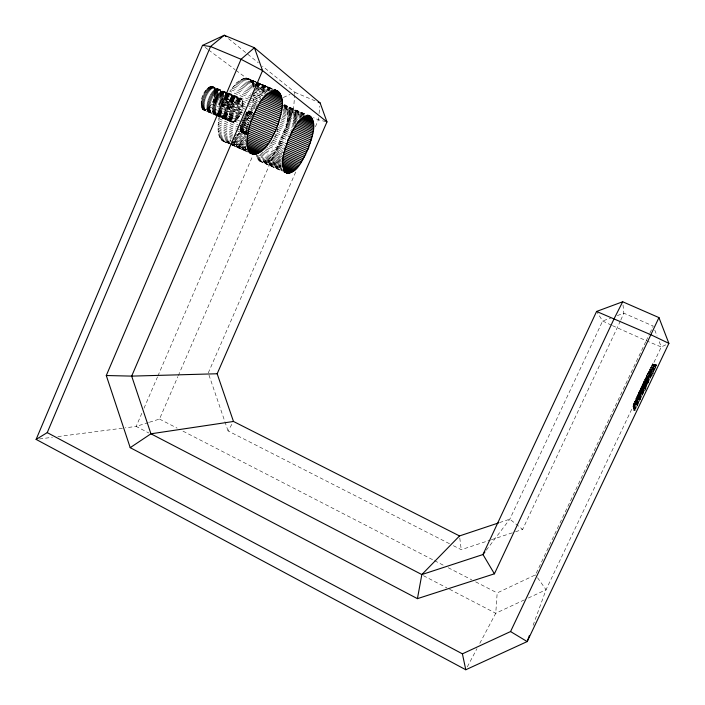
<?xml version="1.0" encoding="UTF-8"?>
<svg xmlns="http://www.w3.org/2000/svg" width="705" height="705" viewBox="0 0 705 705"><rect width="100%" height="100%" fill="white"/><g stroke="black" fill="none" stroke-linecap="round" stroke-linejoin="round"><path stroke-width="0.53" stroke-dasharray="3.52 2.64" d="M203.498 109.892C212.478 108.931 218.189 93.43 212.672 86.477C203.63 87.112 197.708 103.106 203.498 109.892L215.58 115.144M230.685 140.736C213.474 147.107 217.907 119.048 220.885 110.57L240.493 119.057M247.208 134.981C242.74 134.646 239.215 131.447 240.185 127.041L247.208 130.09M243.005 104.622C241.648 87.94 227.979 109.909 229.592 116.263C231.169 132.584 244.485 110.826 243.005 104.622L224.939 96.867M281.022 165.86L256.523 155.082C260.762 172.337 276.66 151.857 279.453 144.596C284.344 132.972 292.813 116.078 283.613 104.86L306.472 114.58M246.115 140.982L236.122 136.611C246.9 124.996 253.007 109.222 253.95 93.483L262.013 96.92M645.745 341.722L535.483 574.839L497.184 592.931L495.747 613.271L479.497 643.903M178.286 375.659L293.544 109.196L294.619 95.492M294.699 94.444L294.866 92.329L262.551 66.2M318.651 117.673L318.44 119.779L314.483 128.856M319.074 113.47L319.814 106.12M277.867 128.407L276.104 135.087L272.474 141.423M650.521 372.425L648.856 371.676L644.044 381.361L636.809 397.065L638.272 398.078L650.248 373.121L650.521 372.425L648.856 371.676M649.596 373.227L654.275 364.362L636.315 402.907L634.571 405.868L633.028 405.163L643.172 384.93L652.724 363.665L656.029 365.049L635.24 408.812L633.539 407.631L645.357 382.727L647.243 378.77L648.9 379.519L635.24 408.812M649.014 371.473L636.721 397.373M638.272 398.078L650.565 372.169M634.571 405.868L647.913 376.681L646.388 375.994L633.028 405.163M655.782 365.023L653.341 364.221L640.448 392.227L642.07 392.967L654.725 364.926M533.103 625.309L546.058 589.724L661.272 346.975L666.974 344.26M634.747 402.194L637.17 403.322L648.265 379.017L646.661 378.294L633.39 406.247L634.993 406.979L654.98 364.344L655.967 364.423L633.813 410.292L635.558 411.094M646.661 378.294L635.549 402.573L647.243 378.77M141.82 413.297L136.171 426.41L125.296 427.829M143.996 408.248L157.471 376.972M157.902 375.959L252.654 155.99M149.363 422.26L159.506 419.061L177.845 376.664M208.266 372.963L296.488 170.213M620.365 321.048L522.643 529.42L515.355 531.826M620.797 320.061L623.846 313.179L623.009 304.877M646.459 382.833L648.265 379.017M633.584 408.045L654.355 364.3L656.558 365.067L635.839 408.706M656.267 365.04L635.364 409.693L633.672 408.918L654.848 364.309L656.699 365.111L651.693 376.452M633.672 408.918L654.848 364.309M633.813 410.292L651.05 372.61L653.35 373.65M644.749 391.072L647.067 386.199M612.425 325.622L646.221 340.735L649.499 333.906M649.966 332.927L653.244 326.089L623.846 313.179L616.778 315.787M640.448 392.227L654.355 364.3M646.388 375.994L652.724 363.665M642.07 392.967L655.685 365.172M648.9 379.519L637.17 403.322M467.309 666.877L476.959 648.688M227.653 94.69L226.64 96.532L255.166 108.773M449.482 543.705L228.05 430.931L232.394 423.361M256.021 81.886L247.173 78.273L243.278 78.59L236.589 82.882L229.768 91.209L248.451 99.194M486.256 550.226L509.83 519.162L602.634 321.004L610.715 318.025M245.208 114.325L244.829 114.818L250.865 117.418M246.768 130.24L243.851 132.611L241.454 132.417M272.104 141.855L270.649 143.221M252.02 114.201C251.923 110.509 247.481 110.852 245.966 113.443L250.989 115.611M524.353 599.885L495.747 613.271L447.869 588.393M528.301 598.034L546.058 589.724L535.483 574.839M283.304 97.484L290.055 94.479M499.563 522.581L509.83 519.162L522.643 529.42M453.394 545.696L461.237 549.688L490.38 540.074M491.42 539.73L514.315 532.169M148.35 422.577L136.171 426.41L148.878 433.011M39.383 438.986L52.434 437.294M57.872 436.589L124.212 427.97M325.904 121.639L318.44 119.779L313.461 117.665M646.221 340.735L661.272 346.975L658.602 340.013M294.866 92.329L315.082 100.841M257.017 82.309L272.976 89.05M247.173 78.273L256.162 82.071M256.823 82.247L272.756 88.98M248.037 78.511L255.58 81.886M259.563 83.569L272.482 89.024M246.256 78.158L255.263 81.965M259.273 83.657L272.28 89.156M249.623 79.365L255.289 82.08M259.255 83.754L272.156 89.2M245.305 78.176L255.325 82.414M256.329 82.837L271.372 89.191M250.328 79.982L270.79 89.077M244.309 78.317L255.351 82.987M256.356 83.41L269.416 88.936M250.98 80.705L251.57 81.551L255.527 83.216M256.514 83.639L269.372 89.068M243.278 78.59L255.342 83.692M256.347 84.124L269.425 89.65M251.57 81.551L252.099 82.503L255.06 83.754M256.047 84.168L269.865 90.011M242.212 78.995L254.302 84.106M255.307 84.529L269.407 90.496M252.099 82.503L252.566 83.56L254.531 84.389M255.518 84.811L269.31 90.645M241.128 79.524L254.232 85.076M255.245 85.499L268.358 91.051M252.566 83.56L252.963 84.715L267.715 90.963M240.017 80.176L254.152 86.169M255.157 86.592L267.274 91.729M252.963 84.715L253.298 85.966L267.045 91.791M238.88 80.96L266.182 92.531M256.505 88.557L266.305 92.716M237.744 81.859L252.919 88.301M253.932 88.733L265.071 93.457M256.805 90.037L264.913 93.474M236.589 82.882L252.795 89.764M253.809 90.187L264.005 94.549M254.963 92.267L263.044 95.695M235.435 84.01L252.099 91.095M253.077 91.509L263.864 96.091M284.168 105.239L306.49 114.695M283.401 105.186L305.098 114.386M283.586 105.662L305.256 114.88M285.833 107.107L305.027 115.268M234.28 85.252L250.954 92.346M251.941 92.76L261.749 96.938M283.727 106.252L304.445 115.074M283.842 106.966L304.401 115.646M286.618 108.843L302.727 115.699M283.93 107.794L302.727 115.796M253.87 95.193L260.921 98.198M233.126 86.6L250.804 94.126M251.782 94.54L260.621 98.303M286.917 109.848L301.996 116.272M283.992 108.737L301.828 116.334M287.164 110.949L301.22 116.933M253.73 96.955L259.766 99.528M283.049 109.372L300.894 116.986M231.989 88.046L259.502 99.766M287.358 112.13L300.383 117.682M283.075 110.544L300.947 118.167M253.518 98.77L259.546 101.344M287.481 113.39L299.484 118.51M230.87 89.579L249.544 97.554M250.531 97.969L259.369 101.749M283.084 111.822L299.977 119.03M287.552 114.721L298.541 119.418M283.084 113.205L298.999 120.009M253.245 100.621L258.259 102.763M249.438 99.608L257.299 102.974M287.552 116.122L297.528 120.388M283.084 114.695L297.017 120.652M252.91 102.507L256.92 104.217M287.499 117.594L296.47 121.427M228.693 92.91L247.376 100.912M248.363 101.326L256.232 104.692M282.079 115.849L296.029 121.815M212.002 86.266L241.586 99M211.579 86.23L225.67 92.337M226.27 92.514L241.841 99.255M211.262 86.239L239.682 98.409M210.874 86.301L242.071 99.555M287.393 119.11L296.347 122.943M210.469 86.407L225.186 92.707M226.164 93.051L242.308 99.96M252.505 104.419L255.51 105.697M214.214 88.195L224.305 92.514M228.341 94.241L242.458 100.286M210.055 86.556L224.78 92.866M225.767 93.28L238.528 98.753M282.079 117.524L296.038 123.507M214.391 88.627L224.472 92.945M225.485 93.377L242.617 100.709M209.641 86.759L224.366 93.069M225.353 93.492L238.123 98.956M214.549 89.094L224.622 93.412M225.626 93.844L246.336 102.701M247.323 103.115L255.192 106.49M209.209 87.006L237.708 99.211M214.672 89.597L224.736 93.906M225.741 94.338L242.855 101.67M287.217 120.687L295.166 124.098M208.777 87.297L224.507 94.029M225.494 94.452L237.285 99.511M214.769 90.134L224.833 94.444M225.838 94.875L242.934 102.207M208.345 87.623L236.862 99.854M252.046 106.349L255.043 107.627M281.083 118.863L294.055 124.424M214.849 90.698L242.996 102.771M207.904 88.002L236.439 100.233M214.893 91.297L223.934 95.175M224.939 95.607L243.022 103.362M286.988 122.309L293.932 125.287M207.473 88.416L236.016 100.665M214.91 91.914L223.952 95.792M224.957 96.224L243.031 103.979M207.041 88.874L223.776 96.056M224.754 96.479L235.585 101.123M281.092 120.714L293.068 125.851M214.902 92.567L223.934 96.444M251.526 108.288L253.518 109.143M206.609 89.368L223.344 96.559M224.331 96.982L235.162 101.626M286.706 123.965L293.641 126.944M214.875 93.227L223.899 97.105M224.904 97.537L242.961 105.292M206.186 89.896L222.93 97.087M226.869 98.779L234.747 102.163M226.649 98.859L254.188 110.685M214.813 93.915L222.833 97.361M223.838 97.792L242.881 105.97M280.123 122.203L292.108 127.349M205.763 90.46L222.516 97.66M223.494 98.083L234.333 102.736M214.725 94.62L222.745 98.066M223.741 98.497L242.784 106.675M250.945 110.236L252.936 111.09M286.362 125.657L291.315 127.781M205.358 91.06L223.088 98.682M224.075 99.105L233.928 103.335M214.611 95.334L222.63 98.779M223.626 99.211L242.661 107.389M204.961 91.676L221.714 98.885M225.653 100.577L233.531 103.97M214.479 96.065L253.254 112.65M280.167 124.195L291.156 128.918M249.887 111.346L252.91 112.694M249.552 111.328L253.13 112.923M204.644 92.223L233.214 104.507M249.226 111.355L252.24 112.641M248.9 111.416L251.905 112.712M285.966 127.376L290.909 129.5M250.31 112.183L252.302 113.038M214.311 96.796L242.335 108.852M248.539 111.54L251.544 112.835M248.204 111.681L252.223 113.408M204.203 92.998L221.943 100.639M222.93 101.062L232.782 105.301M247.843 111.883L251.861 113.611M214.126 97.537L221.132 100.551M225.133 102.269L242.141 109.592M247.473 112.113L252.496 114.281M279.242 125.825L291.227 130.98M203.851 93.694L243.516 110.844M244.503 111.267L252.364 114.651M213.95 98.154L220.956 101.167M221.952 101.599L241.956 110.209M247.014 112.456L252.046 114.624M285.516 129.112L290.46 131.236M246.724 112.703L251.747 114.871M249.623 114.122L251.614 114.977M203.507 94.408L221.247 102.049M222.234 102.472L232.086 106.719M213.685 99.017L241.683 111.082M246.345 113.056L252.381 115.655M203.19 95.131L220.921 102.78M221.908 103.203L231.76 107.451M278.334 127.499L290.319 132.672M213.43 99.757L241.418 111.822M245.578 113.866L251.623 116.475M285.014 130.866L289.949 132.989M223.027 104.402L251.526 116.686M202.89 95.871L220.621 103.52M221.599 103.943L231.451 108.191M213.157 100.48L220.154 103.503M221.15 103.935L241.136 112.553M246.212 114.765L251.244 116.933M248.883 116.043L250.874 116.898M202.608 96.62L220.33 104.269M221.317 104.692L231.169 108.94M212.857 101.203L219.854 104.225M220.85 104.657L240.837 113.276M277.462 129.235L289.447 134.399M245.463 115.77L250.504 117.938M284.468 132.619L289.402 134.752M202.353 97.378L220.075 105.027M221.053 105.45L230.896 109.698M212.549 101.917L219.537 104.939M220.542 105.371L240.52 113.99M222.251 106.446L241.894 114.924M242.873 115.347L250.733 118.74M248.098 117.938L250.09 118.801M202.079 98.259L240.185 114.695M244.75 116.88L249.781 119.057M276.616 131.007L288.601 136.18M201.903 98.894L239.841 115.373M283.877 134.382L287.816 136.083M244.406 117.479L249.438 119.656M201.718 99.643L218.435 106.869M222.375 108.57L230.235 111.972M244.071 118.087L249.103 120.264M211.447 104.058L218.435 107.081M219.44 107.513L241.163 116.986M242.15 117.409L249.015 120.379M247.27 119.806L249.253 120.67M201.551 100.392L218.268 107.618M219.123 108.041L239.101 116.686M243.754 118.722L249.79 121.339M276.809 133.236L287.173 137.836M201.418 101.132L238.722 117.303M243.445 119.365L249.482 121.983M201.313 101.855L218.338 109.24M218.991 109.513L238.325 117.894M243.181 120.044L249.218 122.661M241.471 119.48L248.38 122.503M201.233 102.569L217.933 109.804M218.903 110.218L237.92 118.458M241.868 120.264L248.909 123.313M282.555 137.872L286.494 139.581M275.047 134.637L286.027 139.387M209.526 106.86L217.519 110.324M218.524 110.755L237.514 118.986M201.172 103.265L217.863 110.491M218.841 110.914L229.636 115.594M242.608 121.375L248.654 123.992M201.145 103.935L237.1 119.489M242.397 121.983L248.433 124.6M245.481 123.428L248.468 124.723M220.286 112.633L239.885 121.119M240.863 121.551L248.706 124.944M201.154 104.587L216.832 111.381M217.819 111.804L236.686 119.947M274.324 136.488L285.763 141.308M242.15 122.74L248.186 125.358M201.181 105.204L236.263 120.379M201.233 105.803L216.902 112.597M217.827 112.95L235.849 120.758M241.947 123.419L247.984 126.045M207.393 108.94L216.4 112.853M217.404 113.285L235.426 121.11M201.322 106.367L215.994 112.73M219.907 114.43L229.689 118.678M244.538 125.173L247.525 126.468M241.762 124.098L247.799 126.724M206.97 109.24L215.986 113.153M216.981 113.584L238.361 122.749M239.339 123.172L247.173 126.574M281.075 141.3L285.992 143.432M201.427 106.896L216.091 113.258M217.069 113.681L229.786 119.207M273.655 138.339L285.613 143.529M206.547 109.495L215.563 113.408M216.567 113.849L234.606 121.674M201.559 107.389L229.9 119.691M241.604 124.811L247.631 127.429M201.727 107.847L234.201 121.894M201.912 108.27L215.748 114.228M216.55 114.624L233.813 122.071M240.467 124.996L247.499 128.054M202.088 108.588L233.425 122.194M202.353 108.984L215.977 114.862M216.488 115.126L233.047 122.282M243.56 126.856L247.543 128.583M202.608 109.275L215.721 114.977M216.673 115.329L232.747 122.309M240.352 125.649L247.385 128.707M280.273 142.965L284.212 144.675M202.89 109.531L237.885 124.776M238.863 125.208L247.658 129.033M216.594 115.576L231.689 122.141M273.029 140.198L284.979 145.397M240.264 126.283L247.288 129.341M240.149 127.508L247.173 130.557M279.453 144.596L284.371 146.737M218.92 118.704L246.265 130.601M240.132 128.081L247.147 131.139M272.456 142.049L284.397 147.248M240.141 128.636L247.147 131.685M240.167 129.165L247.173 132.214M241.524 130.037L246.503 132.205M278.598 146.191L283.516 148.332M240.22 129.658L247.226 132.716M244.908 132.011L246.891 132.875M218.603 120.67L235.752 128.143M236.765 128.574L246.856 132.972M270.949 143.459L283.868 149.09M244.547 132.249L246.521 133.113M240.396 130.566L246.398 133.183M244.186 132.452L247.155 133.747M240.52 130.971L246.512 133.58M243.851 132.611L246.829 133.906M240.661 131.333L246.653 133.941M243.489 132.743L246.468 134.038M240.467 131.518L246.812 134.276M277.717 147.724L282.643 149.874M241.013 131.958L247.129 134.549M241.225 132.205L247.199 134.814M218.356 122.582L235.488 130.055M236.501 130.487L246.574 134.884M269.495 144.842L282.405 150.473M239.4 132.919L245.384 135.527M276.818 149.213L282.723 151.787M218.189 124.441L234.289 131.474M238.316 133.227L246.362 136.744M269.09 146.631L282.987 152.694M275.902 150.641L281.806 153.223M238.316 134.241L246.292 137.731M218.092 126.239L234.166 133.263M235.17 133.703L246.23 138.532M266.772 147.512L281.639 154.007M237.224 135.475L246.204 139.396M274.968 152.007L281.859 155.021M218.065 127.966L233.117 134.549M234.122 134.99L246.16 140.26M265.503 148.79L282.335 156.149M274.016 153.293L281.903 156.748M218.118 129.623L233.143 136.197M234.148 136.638L246.168 141.899M265.291 150.447L281.11 157.374M235.021 137.642L246.027 142.463M273.064 154.51L280.951 157.973M218.242 131.192L232.245 137.325M233.24 137.766L246.239 143.459M264.155 151.61L280.942 158.969M234.924 139.017L245.939 143.846M272.095 155.655L280.978 159.541M218.435 132.672L231.416 138.365M232.412 138.806L245.393 144.499M234.835 140.286L245.86 145.124M262.101 152.28L280.828 160.502M271.134 156.704L281.013 161.04M218.7 134.065L230.658 139.308M234.65 141.062L245.613 145.873M233.76 141.009L245.798 146.296M261.097 153.311L280.784 161.956M270.174 157.673L281.048 162.45M219.035 135.351L230.976 140.595M231.971 141.035L245.904 147.151M233.699 142.057L245.754 147.354M260.163 154.272L280.801 163.34M219.44 136.541L246.256 148.314M269.213 158.546L281.092 163.763M231.654 142.11L246.741 148.737M219.907 137.616L229.821 141.969M233.787 143.714L246.68 149.381M233.655 143.811L246.75 149.566M259.29 155.153L280.881 164.644M268.27 159.33L281.145 164.988M220.445 138.577L247.164 150.324M227.618 141.846L229.566 142.701M230.535 143.133L247.102 150.421M221.035 139.431L229.927 143.335M230.553 143.697L247.138 150.993M267.336 160.009L281.216 166.116M221.687 140.154L229.574 143.626M246.336 151.002L230.561 144.058L247.217 151.443M225.715 141.987L229.618 143.705M222.392 140.771L229.284 143.802M230.271 144.234L247.984 152.024M223.159 141.256L229.046 143.855M232.65 145.309L247.719 152.069M256.77 156.21L281.224 166.979M266.411 160.59L281.304 167.138M257.069 157.25L281.489 168.001M265.512 161.057L281.418 168.063M257.431 158.193L281.806 168.936M264.639 161.427L281.559 168.883M257.845 159.03L282.185 169.755M258.321 159.771L281.93 170.196M258.85 160.396L282.176 170.689M259.422 160.916L282.458 171.077M260.048 161.322L282.141 171.068M652.645 364.08L654.901 365.093M652.425 364.062L653.967 364.758M653.791 364.89L655.447 365.631M653.094 364.82L654.707 365.543M652.169 365.287L655.015 366.512M651.755 365.252L654.319 366.406M651.35 367.217L652.918 367.922M650.777 367.12L652.31 367.807M650.213 369.764L651.79 370.477M649.543 369.57L651.076 370.257M648.494 372.319L650.248 373.121M648.071 372.54L650.38 373.597M647.948 373.377L649.481 374.073M648.212 373.535L649.772 374.24M647.216 374.831L649.102 375.747M647.12 376.523L648.706 377.237M646.318 376.655L647.851 377.342M646.67 376.937L648.239 377.642M645.26 378.841L646.793 379.537M645.621 379.202L647.181 379.916M644.537 379.845L646.053 380.524M646.256 380.841L647.913 381.59M645.225 380.577L646.811 381.29M644.044 381.361L645.577 382.057M644.396 381.802L645.965 382.515M642.563 383.978L644.079 384.666M642.704 384.19L644.229 384.877M643.03 384.701L644.599 385.415M643.172 384.93L644.758 385.644M642.749 387.503L644.379 388.243M641.356 387.036L642.881 387.732M641.647 387.609L643.207 388.323M640.598 388.147L642.114 388.834M641.109 389.257L642.687 389.971M641.62 389.689L643.26 390.535M640.158 389.592L641.691 390.279M640.404 390.191L641.973 390.896M639.127 391.813L640.651 392.509M638.783 392.033L640.299 392.729M639.329 392.403L640.889 393.117M639.188 393.24L640.766 393.963M638.263 393.69L639.796 394.386M638.43 394.236L639.99 394.941M637.584 395.205L639.127 395.902M637.708 395.664L639.268 396.369M637.153 395.567L638.668 396.254M637.1 396.333L638.633 397.038M637.179 396.668L639.03 397.505M636.809 397.065L638.351 397.77M636.853 397.25L638.395 397.955M635.751 398.642L637.267 399.33M635.972 399.788L637.54 400.502M634.606 401.207L636.13 401.903M635.778 401.912L637.39 402.652M635.813 402.132L637.443 402.881M633.733 403.225L635.267 403.921M633.821 403.947L635.381 404.661M633.196 404.573L634.729 405.278M633.24 404.961L634.791 405.675M634.941 406.591L633.39 406.247M633.539 407.631L635.187 408.389M633.619 408.424L635.293 409.2M633.76 409.772L635.487 410.566M611.438 325.164L602.634 321.004L597.135 312.324M284.106 104.358L293.544 109.196M159.506 419.061L177.131 428.129M183 431.152L433.557 560.175M434.544 560.678L444.326 565.718M448.239 567.736L471.733 579.827M475.646 581.845L497.184 592.931M423.441 575.703L446.891 587.882M205.129 47.385L207.772 49.35M208.654 50.002L235.109 69.68M235.99 70.333L254.514 84.106M255.395 84.759L265.979 92.628M228.535 38.687L258.303 62.763M654.778 330.072L657.069 336.038M208.971 375.034L228.05 430.931M253.298 85.966L253.562 87.314M459.792 538.047L461.237 549.688"/><path stroke-width="1.06" d="M284.15 171.95C296.779 177.219 303.555 157.224 308.156 148.966C310.764 139.581 319.515 121.648 308.094 115.268M276.968 90.733C262.198 91.183 255.994 109.707 250.98 121.234C248.504 130.945 241.789 149.275 254.056 154.457C267.592 151.372 273.355 135.695 278.228 124.195C280.942 113.963 287.719 95.739 274.976 89.888M459.528 535.932L233.478 421.467L217.166 373.765L326.97 121.903L320.132 102.965L254.417 47.737L241.039 59.273L106.288 375.518L130.205 447.666L417.43 598.651L421.837 574.566L459.528 535.932L498.541 522.925M529.402 635.478L527.181 641.576L465.785 669.75L36.122 439.409L202.476 45.42L224.287 35.25L254.417 47.737L262.56 70.597L326.97 121.903M36.122 439.409L47.235 432.614L210.548 46.512L224.287 35.25L225.988 36.625M202.476 45.42L210.548 46.512L241.039 59.273L262.56 70.597L131.676 376.118L150.94 433.804L421.837 574.566L482.978 554.535L596.589 311.451L622.691 301.766L658.955 317.602L510.561 631.557L462.401 653.843L47.235 432.614M417.43 598.651L494.408 573.817L614.187 318.554L622.691 301.766M658.955 317.602L668.878 343.361L527.181 641.576L510.561 631.557M484.943 551.953L482.978 554.535L494.408 573.817M130.205 447.666L150.94 433.804L233.478 421.467M217.166 373.765L131.676 376.118L106.288 375.518M596.589 311.451L650.988 334.796L668.878 343.361M318.114 102.119L320.132 102.965M310.05 116.105C297.986 115.523 292.698 131.333 288.019 140.251C285.102 150.015 278.017 164.811 286.785 173.113M274.747 89.817L277.735 91.077M274.474 89.87L278.449 91.544M274.148 90.046L279.11 92.135M272.773 89.914L279.709 92.849M273.32 90.742L280.246 93.668M270.852 90.434L280.722 94.602M271.284 91.474L281.136 95.651M269.68 91.791L281.48 96.788M269.002 92.619L281.771 98.03M267.283 93.13L281.982 99.361M265.926 93.906L282.132 100.78M265.018 94.981L282.22 102.278M264.058 96.127L282.238 103.855M307.706 115.232L310.641 116.484M307.124 115.25L311.178 116.977M306.605 115.417L311.663 117.576M263.027 97.343L282.185 105.494M306.032 115.699L312.095 118.273M305.415 116.078L312.474 119.083M303.732 116.122L312.791 119.982M262.939 99.053L282.07 107.204M303 116.695L313.055 120.978M302.225 117.365L313.258 122.071M260.771 99.96L281.885 108.958M301.379 118.114L313.408 123.234M260.55 101.767L281.639 110.764M300.489 118.942L313.496 124.485M299.537 119.841L313.522 125.816M259.264 103.194L281.33 112.615M298.532 120.819L313.487 127.208M257.915 104.648L280.96 114.501M297.466 121.85L313.399 128.671M297.334 123.375L313.258 130.187M256.505 106.129L280.519 116.413M296.162 124.521L313.046 131.756M256.038 108.059L280.035 118.343M294.928 125.71L312.791 133.368M255.518 110.006L279.488 120.291M294.628 127.367L312.474 135.025M254.937 111.954L278.88 122.238M293.289 128.636L312.103 136.717M291.896 129.923L311.68 138.436M253.298 113.47L278.228 124.195M291.447 131.668L311.205 140.172M252.61 115.409L277.523 126.133M290.945 133.412L310.685 141.925M251.87 117.33L276.765 128.063M290.389 135.175L310.121 143.688M251.086 119.224L275.972 129.976M288.803 136.506L309.504 145.45M250.249 121.101L275.135 131.853M289.147 138.691L308.852 147.213M250.372 123.366L274.254 133.703M287.473 140.004L308.156 148.966M249.464 125.155L273.337 135.501M287.737 142.163L307.424 150.694M248.521 126.9L272.394 137.263M285.992 143.432L306.657 152.403M248.539 129.015L271.425 138.964M286.177 145.53L305.864 154.078M247.525 130.645L270.42 140.603M285.358 147.169L305.036 155.726M247.499 132.637L269.398 142.172M284.503 148.755L304.181 157.33M247.446 134.558L268.358 143.679M284.608 150.729L303.309 158.881M247.376 136.4L267.31 145.098M283.71 152.218L302.41 160.379M283.78 154.078L301.502 161.824M247.296 138.162L266.243 146.437M247.208 139.837L265.168 147.689M282.846 155.453L300.577 163.199M247.111 141.414L264.102 148.852M282.89 157.18L299.643 164.512M247.023 142.903L263.027 149.909M281.938 158.405L298.7 165.745M246.944 144.287L261.952 150.87M281.965 159.982L297.757 166.9M246.865 145.565L260.894 151.716M282 161.471L296.814 167.975M246.803 146.737L259.845 152.465M282.035 162.881L295.871 168.953M247.763 148.235L258.823 153.091M282.079 164.203L294.946 169.852M247.746 149.187L257.81 153.602M247.755 150.015L256.823 153.998M282.132 165.419L294.02 170.645M248.072 150.844L255.871 154.272M248.116 151.416L254.946 154.421M282.212 166.547L293.113 171.35M249.173 152.306L254.056 154.457M249.464 152.844L253.21 154.36M283.295 168.019L292.231 171.95M283.41 168.936L291.359 172.443M283.551 169.764L290.522 172.831M282.723 170.037L289.702 173.113M283.93 171.077L288.918 173.28M284.177 171.571L288.169 173.333M284.459 171.958L287.464 173.28M462.401 653.843L465.785 669.75"/></g></svg>
